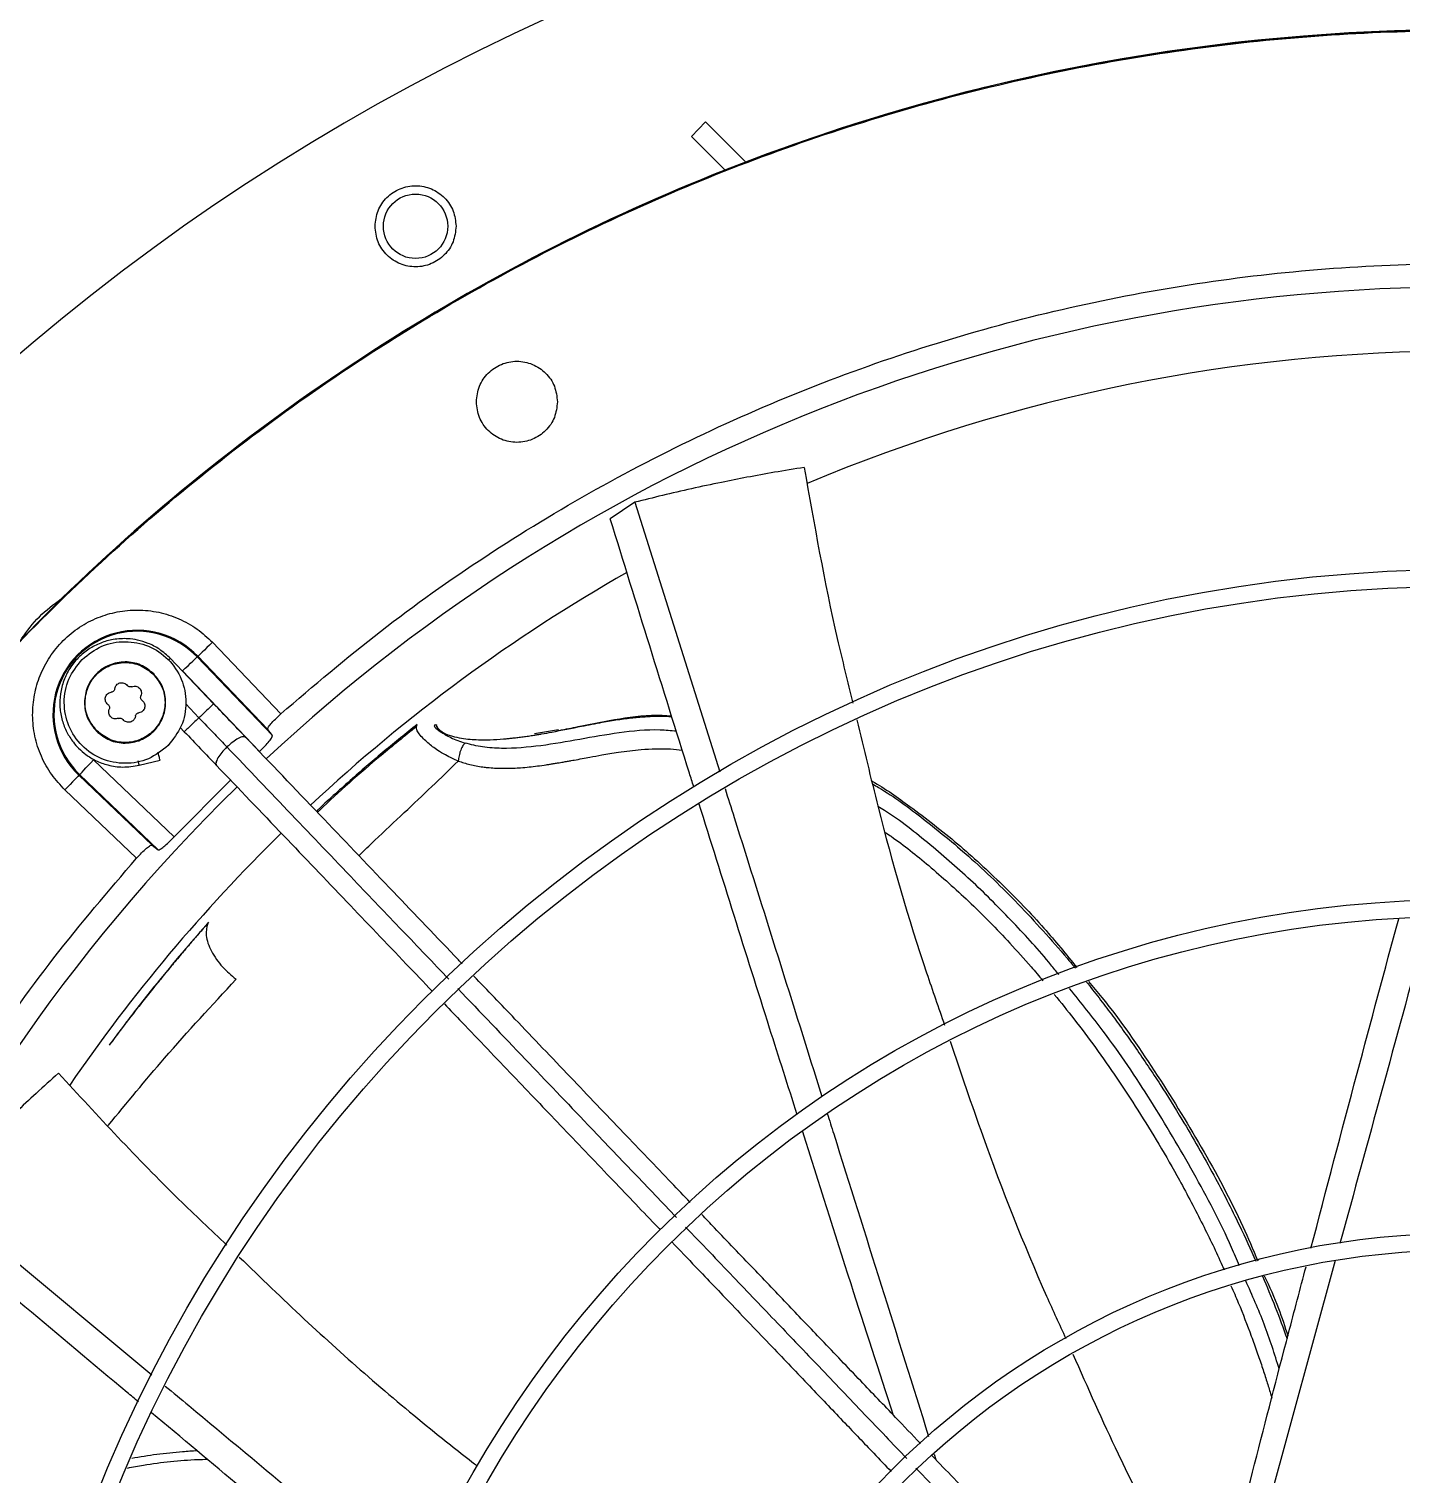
# Model space of a CAD drawing. Header units: inches. Extents: x 1229 to 1453, y -1023 to -720.
# Drawn here: x 1245.82 to 1253.81, y -741.96 to -733.54 of the extents above; entities that cross this region are included whole.
import ezdxf

# ---------------------------------------------------------------- set-up
doc = ezdxf.new("R2010")
doc.units = ezdxf.units.IN
doc.header["$MEASUREMENT"] = 0

msp = doc.modelspace()

# ---------------------------------------------------------------- linework, layer by layer
at = {"color": 18, "linetype": 'Continuous', "lineweight": 25, "true_color": 0x000000}
for p, q in [((1249.7606, -734.0827), (1249.6787, -734.1678)), ((1249.9964, -734.3185), (1249.7606, -734.0827)), ((1249.6787, -734.1678), (1249.8761, -734.3652)), ((1249.349, -736.2995), (1249.2065, -736.3962)), ((1249.349, -736.2995), (1249.8443, -737.8699)), ((1246.8882, -737.1153), (1247.2866, -737.532)), ((1246.8948, -737.4727), (1246.6417, -737.2079)), ((1246.7988, -737.2007), (1246.8028, -737.1969)), ((1247.237, -737.6591), (1246.7988, -737.2007)), ((1246.8028, -737.1969), (1247.2101, -737.6229)), ((1247.1615, -737.751), (1246.7135, -737.2823)), ((1246.7332, -737.4746), (1246.8094, -737.5543)), ((1246.7001, -737.6109), (1246.724, -737.6359)), ((1248.1817, -737.6015), (1248.1828, -737.6039)), ((1248.1905, -737.5953), (1248.1819, -737.5973)), ((1248.1905, -737.5953), (1248.1921, -737.5988)), ((1248.1947, -737.6008), (1248.1905, -737.5953)), ((1248.1989, -737.6097), (1248.1978, -737.6062)), ((1247.237, -737.6591), (1247.2101, -737.6229)), ((1248.9039, -737.6243), (1248.764, -737.6491)), ((1246.1954, -737.8004), (1246.6641, -738.2484)), ((1246.4607, -737.8314), (1246.5829, -737.8016)), ((1246.1099, -737.8898), (1246.1138, -737.8858)), ((1246.536, -738.2971), (1246.1099, -737.8898)), ((1246.5722, -738.324), (1246.1138, -737.8858)), ((1246.6641, -738.2484), (1246.994, -737.9185)), ((1246.4451, -738.3736), (1246.0283, -737.9752)), ((1246.536, -738.2971), (1246.5722, -738.324)), ((1245.2702, -740.3306), (1246.534, -741.3824)), ((1253.4308, -740.7173), (1252.9172, -742.5888)), ((1251.0935, -741.8448), (1251.1036, -741.877))]:
    msp.add_line(p, q, dxfattribs=at)
at = {"color": 18, "linetype": 'Continuous', "lineweight": 25, "true_color": 0x000000, "flags": 128}
for points in [[(1246.8882, -737.1153), (1246.8717, -737.131), (1246.8559, -737.1462), (1246.8412, -737.1602), (1246.8284, -737.1725), (1246.8177, -737.1826), (1246.8098, -737.1902), (1246.8047, -737.195), (1246.8028, -737.1969)], [(1246.7135, -737.2823), (1246.7299, -737.2666), (1246.7458, -737.2514), (1246.7604, -737.2374), (1246.7733, -737.2251), (1246.7839, -737.2149), (1246.7919, -737.2073), (1246.7969, -737.2025), (1246.7988, -737.2007)], [(1246.1138, -737.8858), (1246.1156, -737.8839), (1246.1204, -737.8788), (1246.128, -737.8709), (1246.1382, -737.8602), (1246.1505, -737.8474), (1246.1645, -737.8327), (1246.1796, -737.8169), (1246.1954, -737.8004)], [(1246.1099, -737.8898), (1246.1081, -737.8917), (1246.1033, -737.8967), (1246.0957, -737.9047), (1246.0855, -737.9153), (1246.0732, -737.9282), (1246.0592, -737.9428), (1246.0441, -737.9587), (1246.0283, -737.9752)]]:
    msp.add_lwpolyline(points, dxfattribs=at)
at = {"color": 18, "linetype": 'Continuous', "lineweight": 25, "true_color": 0x000000}
for centre, radius in [((1254.1739, -745.2608), 11.7126), ((1248.0715, -734.6912), 0.1875), ((1254.1739, -745.2608), 8.5704), ((1254.1739, -745.2608), 8.472), ((1254.1739, -745.2608), 6.6478), ((1254.1739, -745.2608), 6.5493), ((1254.1739, -745.2608), 4.7037), ((1254.1739, -745.2608), 4.6053)]:
    msp.add_circle(centre, radius, dxfattribs=at)
for centre, radius, start, end in [((1254.1739, -745.2608), 12.9331, 103.26667, 166.73333), ((1254.1739, -745.2608), 11.7147, 69.09994, 110.90006), ((1254.1739, -745.2608), 11.7147, 111.53134, 134.20264), ((1254.1739, -745.2608), 10.2157, 90, 133.03686), ((1254.1739, -745.2608), 9.8425, 90, 112.84339), ((1254.1739, -745.2608), 9.8425, 119.66087, 133.01249), ((1246.4486, -737.5355), 0.4901, 43.70945, 226.29055), ((1246.4486, -737.5355), 0.4845, 43.70945, 226.29055), ((1254.1739, -745.2608), 10.2157, 134.36248, 223.03765), ((1254.1739, -745.2608), 9.8425, 134.38828, 145.56385)]:
    msp.add_arc(centre, radius, start, end, dxfattribs=at)
for points, knots in [([(1242.4643, -745.2608), (1242.4692, -745.0053), (1242.4788, -744.4944), (1242.5568, -743.7313), (1242.681, -742.9748), (1242.8553, -742.228), (1243.0778, -741.4942), (1243.3479, -740.7766), (1243.6644, -740.0781), (1244.0259, -739.4019), (1244.4308, -738.7507), (1244.8774, -738.1274), (1245.3639, -737.5347), (1245.8881, -736.975), (1246.4477, -736.4508), (1247.0405, -735.9644), (1247.6637, -735.5177), (1248.3149, -735.1128), (1248.9912, -734.7513), (1249.6896, -734.4349), (1250.4073, -734.1648), (1251.141, -733.9422), (1251.8878, -733.7681), (1252.6444, -733.6432), (1253.4075, -733.568), (1254.1739, -733.5429), (1254.9402, -733.568), (1255.7033, -733.6432), (1256.4599, -733.7681), (1257.2067, -733.9422), (1257.9404, -734.1648), (1258.6581, -734.4349), (1259.3565, -734.7513), (1260.0328, -735.1128), (1260.684, -735.5177), (1261.3073, -735.9644), (1261.9, -736.4508), (1262.4597, -736.975), (1262.9838, -737.5347), (1263.4703, -738.1274), (1263.9169, -738.7507), (1264.3218, -739.4019), (1264.6833, -740.0781), (1264.9998, -740.7766), (1265.2699, -741.4942), (1265.4924, -742.228), (1265.6667, -742.9748), (1265.7909, -743.7313), (1265.8689, -744.4944), (1265.8786, -745.0053), (1265.8834, -745.2608)], [0, 0, 0, 0, 0.020833, 0.041667, 0.0625, 0.083333, 0.104167, 0.125, 0.145833, 0.166667, 0.1875, 0.208333, 0.229167, 0.25, 0.270833, 0.291667, 0.3125, 0.333333, 0.354167, 0.375, 0.395833, 0.416667, 0.4375, 0.458333, 0.479167, 0.5, 0.520833, 0.541667, 0.5625, 0.583333, 0.604167, 0.625, 0.645833, 0.666667, 0.6875, 0.708333, 0.729167, 0.75, 0.770833, 0.791667, 0.8125, 0.833333, 0.854167, 0.875, 0.895833, 0.916667, 0.9375, 0.958333, 0.979167, 1, 1, 1, 1]), ([(1247.8353, -734.6912), (1247.8389, -734.6602), (1247.846, -734.5981), (1247.901, -734.5193), (1247.9796, -734.4668), (1248.073, -734.4488), (1248.1661, -734.4679), (1248.2438, -734.5212), (1248.2974, -734.5997), (1248.3043, -734.6608), (1248.3077, -734.6912)], [0, 0, 0, 0, 0.12549, 0.250963, 0.37643, 0.501906, 0.627391, 0.752883, 0.877236, 1, 1, 1, 1]), ([(1248.3077, -734.6912), (1248.3042, -734.722), (1248.2971, -734.7836), (1248.243, -734.862), (1248.1655, -734.9146), (1248.0732, -734.9335), (1247.9804, -734.9158), (1247.9017, -734.8638), (1247.8461, -734.7849), (1247.8389, -734.7224), (1247.8353, -734.6912)], [0, 0, 0, 0, 0.124578, 0.248876, 0.373374, 0.497753, 0.6221, 0.747517, 0.87376, 1, 1, 1, 1]), ([(1247.2866, -737.532), (1247.4776, -737.3689), (1247.8597, -737.0425), (1248.476, -736.6075), (1249.1199, -736.2154), (1249.7912, -735.872), (1250.4856, -735.5781), (1251.1995, -735.3355), (1251.9292, -735.1455), (1252.6708, -735.009), (1253.4203, -734.9269), (1254.1739, -734.8994), (1254.9274, -734.9269), (1255.6769, -735.009), (1256.4185, -735.1455), (1257.1482, -735.3355), (1257.8621, -735.5781), (1258.5565, -735.872), (1259.2278, -736.2154), (1259.8717, -736.6075), (1260.488, -737.0425), (1260.8701, -737.3689), (1261.0611, -737.532)], [0, 0, 0, 0, 0.0499999, 0.0999999, 0.1499999, 0.1999999, 0.25, 0.3, 0.35, 0.4000001, 0.4500001, 0.4999999, 0.55, 0.5999999, 0.65, 0.7, 0.75, 0.8000001, 0.85, 0.9, 0.95, 1, 1, 1, 1]), ([(1248.4258, -735.7141), (1248.4294, -735.6831), (1248.4365, -735.6213), (1248.4911, -735.5427), (1248.5692, -735.4901), (1248.662, -735.4717), (1248.7549, -735.4901), (1248.833, -735.5427), (1248.8876, -735.6213), (1248.8947, -735.6831), (1248.8983, -735.7141)], [0, 0, 0, 0, 0.124999, 0.249998, 0.374999, 0.499998, 0.624998, 0.749999, 0.875001, 1, 1, 1, 1]), ([(1248.8983, -735.7141), (1248.8947, -735.745), (1248.8876, -735.8068), (1248.833, -735.8854), (1248.7549, -735.938), (1248.662, -735.9564), (1248.5692, -735.938), (1248.4911, -735.8854), (1248.4365, -735.8068), (1248.4294, -735.745), (1248.4258, -735.7141)], [0, 0, 0, 0, 0.125, 0.250001, 0.375002, 0.500002, 0.625001, 0.750002, 0.875, 1, 1, 1, 1]), ([(1250.336, -736.0963), (1250.2784, -736.1056), (1250.167, -736.1235), (1250.0065, -736.1528), (1249.8449, -736.1846), (1249.6807, -736.2198), (1249.5122, -736.2586), (1249.4027, -736.2861), (1249.349, -736.2995)], [0, 0, 0, 0, 0.173712, 0.335419, 0.485077, 0.663267, 0.834917, 1, 1, 1, 1]), ([(1250.336, -736.0963), (1250.3948, -736.4301), (1250.476, -736.8908), (1250.589, -737.3444), (1250.6201, -737.4695)], [0, 0, 0, 0, 0.724342, 1, 1, 1, 1]), ([(1249.6925, -737.9565), (1249.6841, -737.93), (1249.5202, -737.4091), (1249.3593, -736.8894), (1249.2065, -736.3962)], [0, 0, 0, 0, 0.05081, 1, 1, 1, 1]), ([(1245.7758, -737.0933), (1245.8084, -737.049), (1245.8735, -736.9604), (1245.9621, -736.8953), (1246.0064, -736.8628)], [0, 0, 0, 0, 0.500003, 1, 1, 1, 1]), ([(1246.0283, -737.9752), (1246.0014, -737.9463), (1245.9466, -737.8877), (1245.8876, -737.7803), (1245.8495, -737.6628), (1245.8364, -737.5406), (1245.8474, -737.4205), (1245.8813, -737.3056), (1245.9376, -737.1982), (1246.0155, -737.1025), (1246.1112, -737.0245), (1246.2186, -736.9683), (1246.3336, -736.9344), (1246.4536, -736.9233), (1246.5759, -736.9364), (1246.6934, -736.9745), (1246.8007, -737.0335), (1246.8594, -737.0883), (1246.8882, -737.1153)], [0, 0, 0, 0, 0.060995, 0.12406, 0.187993, 0.25149, 0.313296, 0.373713, 0.436212, 0.499999, 0.563786, 0.626287, 0.686703, 0.74851, 0.812006, 0.875939, 0.939004, 1, 1, 1, 1]), ([(1246.6432, -737.2095), (1246.6227, -737.1906), (1246.5838, -737.1548), (1246.5169, -737.1205), (1246.4543, -737.1011), (1246.3858, -737.0918), (1246.3127, -737.0958), (1246.2353, -737.1172), (1246.1658, -737.1531), (1246.1044, -737.2033), (1246.0548, -737.2658), (1246.0194, -737.3372), (1245.9998, -737.4146), (1245.9969, -737.4938), (1246.0103, -737.5697), (1246.033, -737.6274), (1246.0568, -737.669), (1246.0793, -737.7009), (1246.1099, -737.7355), (1246.1526, -737.7723), (1246.2096, -737.807), (1246.2817, -737.8335), (1246.3687, -737.8466), (1246.4294, -737.8366), (1246.4614, -737.8313)], [0, 0, 0, 0, 0.053383, 0.100934, 0.142644, 0.178506, 0.233213, 0.281771, 0.331518, 0.382116, 0.432747, 0.483379, 0.534011, 0.584642, 0.634227, 0.680758, 0.70288, 0.726043, 0.755417, 0.791315, 0.83373, 0.882657, 0.938083, 1, 1, 1, 1]), ([(1246.1284, -737.2154), (1246.165, -737.1863), (1246.2381, -737.1283), (1246.3794, -737.1028), (1246.518, -737.1299), (1246.6361, -737.2088), (1246.715, -737.3269), (1246.7421, -737.4655), (1246.7166, -737.6068), (1246.6586, -737.6799), (1246.6295, -737.7165)], [0, 0, 0, 0, 0.125, 0.250002, 0.374999, 0.500003, 0.625001, 0.750001, 0.875002, 1, 1, 1, 1]), ([(1246.6295, -737.7165), (1246.593, -737.7455), (1246.5198, -737.8035), (1246.3785, -737.829), (1246.24, -737.8019), (1246.1219, -737.723), (1246.043, -737.6049), (1246.0159, -737.4664), (1246.0413, -737.325), (1246.0994, -737.2519), (1246.1284, -737.2154)], [0, 0, 0, 0, 0.125003, 0.25, 0.375001, 0.5, 0.625, 0.75, 0.875, 1, 1, 1, 1]), ([(1246.546, -737.2989), (1246.5216, -737.2795), (1246.4729, -737.2408), (1246.3787, -737.2239), (1246.2863, -737.2419), (1246.2076, -737.2945), (1246.155, -737.3732), (1246.1369, -737.4656), (1246.1539, -737.5598), (1246.1926, -737.6086), (1246.2119, -737.633)], [0, 0, 0, 0, 0.125001, 0.25, 0.374998, 0.499999, 0.625, 0.75, 0.874998, 1, 1, 1, 1]), ([(1246.2144, -737.6305), (1246.1953, -737.6065), (1246.1572, -737.5585), (1246.1404, -737.4656), (1246.1582, -737.3746), (1246.2101, -737.297), (1246.2877, -737.2452), (1246.3787, -737.2274), (1246.4715, -737.2441), (1246.5196, -737.2823), (1246.5436, -737.3013)], [0, 0, 0, 0, 0.125001, 0.25, 0.375, 0.500001, 0.625002, 0.75, 0.874998, 1, 1, 1, 1]), ([(1246.6432, -737.2095), (1246.6427, -737.21), (1246.642, -737.2106), (1246.634, -737.2183), (1246.6325, -737.2198)], [0, 0, 0, 0, 0.8129995, 1, 1, 1, 1]), ([(1246.2119, -737.633), (1246.2363, -737.6523), (1246.2851, -737.691), (1246.3793, -737.708), (1246.4717, -737.6899), (1246.5504, -737.6373), (1246.603, -737.5586), (1246.621, -737.4662), (1246.6041, -737.372), (1246.5654, -737.3233), (1246.546, -737.2989)], [0, 0, 0, 0, 0.125002, 0.250001, 0.375001, 0.500003, 0.625002, 0.750001, 0.875002, 1, 1, 1, 1]), ([(1246.5436, -737.3013), (1246.5626, -737.3253), (1246.6008, -737.3734), (1246.6175, -737.4662), (1246.5997, -737.5572), (1246.5479, -737.6348), (1246.4703, -737.6867), (1246.3793, -737.7045), (1246.2864, -737.6877), (1246.2384, -737.6496), (1246.2144, -737.6305)], [0, 0, 0, 0, 0.124998, 0.249999, 0.375, 0.499999, 0.625001, 0.749999, 0.874998, 1, 1, 1, 1]), ([(1246.3189, -737.3855), (1246.3198, -737.3813), (1246.3216, -737.3735), (1246.3285, -737.3635), (1246.3374, -737.356), (1246.3483, -737.3513), (1246.36, -737.3499), (1246.3715, -737.352), (1246.3825, -737.3572), (1246.3879, -737.3631), (1246.3908, -737.3662)], [0, 0, 0, 0, 0.136247, 0.254615, 0.379591, 0.500032, 0.620404, 0.745457, 0.863771, 1, 1, 1, 1]), ([(1246.2793, -737.4778), (1246.2761, -737.4749), (1246.2703, -737.4694), (1246.265, -737.4585), (1246.263, -737.447), (1246.2644, -737.4352), (1246.269, -737.4243), (1246.2766, -737.4154), (1246.2866, -737.4085), (1246.2944, -737.4068), (1246.2985, -737.4058)], [0, 0, 0, 0, 0.1362376, 0.2545635, 0.3795718, 0.4999754, 0.620373, 0.7453973, 0.8637372, 1, 1, 1, 1]), ([(1246.3189, -737.3855), (1246.3183, -737.3881), (1246.3171, -737.393), (1246.3124, -737.3994), (1246.3061, -737.4041), (1246.3011, -737.4052), (1246.2985, -737.4058)], [0, 0, 0, 0, 0.256028, 0.499949, 0.743887, 1, 1, 1, 1]), ([(1246.4186, -737.3737), (1246.4161, -737.3744), (1246.4112, -737.3759), (1246.4033, -737.375), (1246.3961, -737.3719), (1246.3926, -737.3681), (1246.3908, -737.3662)], [0, 0, 0, 0, 0.255995, 0.499923, 0.74392, 1, 1, 1, 1]), ([(1246.4186, -737.3737), (1246.4227, -737.3724), (1246.4303, -737.37), (1246.4424, -737.371), (1246.4535, -737.3748), (1246.4595, -737.3799), (1246.4625, -737.3824)], [0, 0, 0, 0, 0.272481, 0.509087, 0.759127, 1, 1, 1, 1]), ([(1246.4625, -737.3824), (1246.465, -737.3854), (1246.4701, -737.3914), (1246.474, -737.4026), (1246.4749, -737.4148), (1246.4725, -737.4224), (1246.4712, -737.4263)], [0, 0, 0, 0, 0.240792, 0.490872, 0.736705, 1, 1, 1, 1]), ([(1246.4787, -737.4541), (1246.4768, -737.4523), (1246.473, -737.4488), (1246.4699, -737.4416), (1246.469, -737.4337), (1246.4705, -737.4288), (1246.4712, -737.4263)], [0, 0, 0, 0, 0.2560842, 0.5001199, 0.7440088, 1, 1, 1, 1]), ([(1246.2793, -737.4778), (1246.2812, -737.4795), (1246.2849, -737.483), (1246.2881, -737.4903), (1246.289, -737.4981), (1246.2875, -737.503), (1246.2867, -737.5055)], [0, 0, 0, 0, 0.256009, 0.500057, 0.745935, 1, 1, 1, 1]), ([(1246.2955, -737.5494), (1246.293, -737.5465), (1246.2879, -737.5405), (1246.284, -737.5293), (1246.2831, -737.5172), (1246.2854, -737.5096), (1246.2867, -737.5055)], [0, 0, 0, 0, 0.240768, 0.490806, 0.727484, 1, 1, 1, 1]), ([(1246.4391, -737.5463), (1246.4397, -737.5438), (1246.4408, -737.5388), (1246.4455, -737.5325), (1246.4518, -737.5278), (1246.4568, -737.5266), (1246.4594, -737.526)], [0, 0, 0, 0, 0.256007, 0.500053, 0.744001, 1, 1, 1, 1]), ([(1246.4787, -737.4541), (1246.4818, -737.4569), (1246.4877, -737.4624), (1246.4929, -737.4733), (1246.495, -737.4849), (1246.4936, -737.4966), (1246.489, -737.5074), (1246.4816, -737.5163), (1246.4716, -737.5232), (1246.4636, -737.5251), (1246.4594, -737.526)], [0, 0, 0, 0, 0.133491, 0.255983, 0.378461, 0.499247, 0.621518, 0.739506, 0.861842, 1, 1, 1, 1]), ([(1246.8948, -737.4727), (1246.8934, -737.474), (1246.8907, -737.4766), (1246.8702, -737.4962), (1246.842, -737.5232), (1246.8203, -737.5439), (1246.8094, -737.5543)], [0, 0, 0, 0, 0.25705, 0.514101, 0.757041, 1, 1, 1, 1]), ([(1247.0823, -737.669), (1247.0516, -737.6368), (1246.9902, -737.5726), (1246.9266, -737.506), (1246.8948, -737.4727)], [0, 0, 0, 0, 0.500006, 1, 1, 1, 1]), ([(1246.3394, -737.5582), (1246.3353, -737.5595), (1246.3277, -737.5618), (1246.3156, -737.5609), (1246.3044, -737.557), (1246.2984, -737.5519), (1246.2955, -737.5494)], [0, 0, 0, 0, 0.272477, 0.509179, 0.759211, 1, 1, 1, 1]), ([(1246.3394, -737.5582), (1246.3419, -737.5574), (1246.3468, -737.5559), (1246.3546, -737.5568), (1246.3619, -737.5599), (1246.3654, -737.5637), (1246.3671, -737.5656)], [0, 0, 0, 0, 0.255861, 0.499798, 0.743814, 1, 1, 1, 1]), ([(1246.4391, -737.5463), (1246.4381, -737.5505), (1246.4364, -737.5583), (1246.4295, -737.5683), (1246.4206, -737.5759), (1246.4097, -737.5805), (1246.3979, -737.5819), (1246.3864, -737.5799), (1246.3755, -737.5746), (1246.37, -737.5688), (1246.3671, -737.5656)], [0, 0, 0, 0, 0.136263, 0.254607, 0.379622, 0.500019, 0.620441, 0.745447, 0.863764, 1, 1, 1, 1]), ([(1246.8094, -737.5543), (1246.7985, -737.5647), (1246.7768, -737.5855), (1246.7486, -737.6125), (1246.7281, -737.632), (1246.7254, -737.6346), (1246.724, -737.6359)], [0, 0, 0, 0, 0.242959, 0.485899, 0.74295, 1, 1, 1, 1]), ([(1246.8094, -737.5543), (1246.8404, -737.5867), (1246.8957, -737.6446), (1246.949, -737.7004), (1246.9725, -737.725)], [0, 0, 0, 0, 0.559901, 1, 1, 1, 1]), ([(1247.2101, -737.6229), (1247.2101, -737.62), (1247.2101, -737.6142), (1247.2269, -737.5916), (1247.2532, -737.5629), (1247.2756, -737.5422), (1247.2866, -737.532)], [0, 0, 0, 0, 0.2528, 0.503596, 0.755769, 1, 1, 1, 1]), ([(1248.0807, -737.5938), (1248.0166, -737.6455), (1247.889, -737.7483), (1247.6982, -737.9132), (1247.5666, -738.0303), (1247.4984, -738.0953), (1247.4939, -738.0996)], [0, 0, 0, 0, 0.318639, 0.634837, 0.975451, 1, 1, 1, 1]), ([(1248.0782, -737.6051), (1248.0085, -737.6615), (1247.811, -737.8212), (1247.6205, -737.9891), (1247.5037, -738.1024), (1247.5, -738.1061)], [0, 0, 0, 0, 0.346001, 0.979135, 1, 1, 1, 1]), ([(1248.3206, -737.807), (1248.3089, -737.8022), (1248.2828, -737.7914), (1248.2422, -737.7705), (1248.2037, -737.7471), (1248.1702, -737.7233), (1248.1422, -737.7008), (1248.1147, -737.6753), (1248.0917, -737.6487), (1248.0714, -737.6156), (1248.077, -737.6024), (1248.0807, -737.5938)], [0, 0, 0, 0, 0.072118, 0.161212, 0.268564, 0.350731, 0.434564, 0.526811, 0.651246, 0.771788, 1, 1, 1, 1]), ([(1248.1819, -737.5973), (1248.1803, -737.6003), (1248.1769, -737.6066), (1248.2143, -737.6357), (1248.2733, -737.6714), (1248.3311, -737.6922), (1248.3598, -737.7026)], [0, 0, 0, 0, 0.2444642, 0.494333, 0.747918, 1, 1, 1, 1]), ([(1248.1921, -737.5988), (1248.1933, -737.6016), (1248.1961, -737.6082), (1248.2032, -737.6177), (1248.2126, -737.6271), (1248.2249, -737.6365), (1248.2405, -737.6455), (1248.2615, -737.6547), (1248.2923, -737.6648), (1248.3355, -737.6741), (1248.3871, -737.6804), (1248.4432, -737.6835), (1248.5079, -737.6832), (1248.5644, -737.6799), (1248.6054, -737.6763), (1248.629, -737.674), (1248.655, -737.6711), (1248.6833, -737.6676), (1248.7139, -737.6635), (1248.7402, -737.6597), (1248.7562, -737.6571), (1248.7614, -737.6563)], [0, 0, 0, 0, 0.033315, 0.077244, 0.117868, 0.155197, 0.207184, 0.251243, 0.307447, 0.399331, 0.480522, 0.550918, 0.648324, 0.755952, 0.785192, 0.817612, 0.853191, 0.891933, 0.933819, 0.978842, 1, 1, 1, 1]), ([(1248.1962, -737.6099), (1248.1963, -737.6093), (1248.1965, -737.6074), (1248.1961, -737.6042), (1248.1951, -737.6019), (1248.1947, -737.6008)], [0, 0, 0, 0, 0.20149, 0.604829, 1, 1, 1, 1]), ([(1248.7614, -737.6563), (1248.7679, -737.6553), (1248.7755, -737.6541), (1248.7905, -737.6516), (1248.8188, -737.6468), (1248.9041, -737.6314), (1249.0216, -737.6075), (1249.1494, -737.5823), (1249.2489, -737.5654), (1249.3356, -737.554), (1249.4182, -737.5475), (1249.494, -737.5443), (1249.5425, -737.5463), (1249.5648, -737.5473)], [0, 0, 0, 0, 0.024178, 0.028049, 0.055513, 0.129154, 0.346201, 0.499684, 0.61393, 0.72199, 0.823774, 0.919167, 1, 1, 1, 1]), ([(1248.9091, -737.6283), (1248.9458, -737.621), (1249.0642, -737.5975), (1249.26, -737.5577), (1249.4429, -737.5348), (1249.5455, -737.5423), (1249.5637, -737.5436)], [0, 0, 0, 0, 0.168802, 0.544279, 0.919273, 1, 1, 1, 1]), ([(1250.6437, -737.5668), (1250.6838, -737.7366), (1250.8011, -738.2328), (1250.9729, -738.8262), (1251.1189, -739.244), (1251.1542, -739.3451)], [0, 0, 0, 0, 0.28266, 0.826287, 1, 1, 1, 1]), ([(1246.724, -737.6359), (1246.7558, -737.6692), (1246.8194, -737.7358), (1246.8808, -737.8), (1246.9115, -737.8322)], [0, 0, 0, 0, 0.499999, 1, 1, 1, 1]), ([(1247.0823, -737.669), (1247.0776, -737.6668), (1247.0683, -737.6625), (1247.0398, -737.6736), (1247.0061, -737.6949), (1246.9837, -737.7149), (1246.9725, -737.725)], [0, 0, 0, 0, 0.257058, 0.514107, 0.757049, 1, 1, 1, 1]), ([(1248.3434, -738.9887), (1248.3285, -738.973), (1248.1863, -738.8242), (1247.9092, -738.5343), (1247.5033, -738.1095), (1247.2257, -737.819), (1247.0823, -737.669)], [0, 0, 0, 0, 0.0352577, 0.3351166, 0.6565898, 1, 1, 1, 1]), ([(1247.1615, -737.751), (1247.1723, -737.7406), (1247.1943, -737.7194), (1247.2204, -737.6904), (1247.237, -737.6678), (1247.237, -737.662), (1247.237, -737.6591)], [0, 0, 0, 0, 0.24479, 0.49675, 0.747377, 1, 1, 1, 1]), ([(1249.5916, -737.6333), (1249.5598, -737.6304), (1249.4468, -737.6201), (1249.2587, -737.6403), (1249.0307, -737.68), (1248.8044, -737.7207), (1248.6121, -737.7373), (1248.462, -737.7278), (1248.3936, -737.711), (1248.3598, -737.7026)], [0, 0, 0, 0, 0.075662, 0.269154, 0.458274, 0.643608, 0.824697, 0.91344, 1, 1, 1, 1]), ([(1246.5825, -737.8002), (1246.5826, -737.8006), (1246.583, -737.8022), (1246.5803, -737.7912), (1246.5763, -737.7747), (1246.5726, -737.7595), (1246.5715, -737.7552)], [0, 0, 0, 0, 0.12422, 0.489439, 0.854969, 1, 1, 1, 1]), ([(1246.9725, -737.725), (1246.9619, -737.7357), (1246.9409, -737.7572), (1246.9181, -737.7899), (1246.9057, -737.8179), (1246.9096, -737.8274), (1246.9115, -737.8322)], [0, 0, 0, 0, 0.242952, 0.485907, 0.742953, 1, 1, 1, 1]), ([(1246.9725, -737.725), (1247.0978, -737.8562), (1247.3444, -738.1142), (1247.6854, -738.471), (1247.991, -738.7908), (1248.175, -738.9833), (1248.2655, -739.078)], [0, 0, 0, 0, 0.2929623, 0.5760353, 0.791578, 1, 1, 1, 1]), ([(1248.3598, -737.7026), (1248.3579, -737.7043), (1248.3538, -737.7076), (1248.3474, -737.7165), (1248.3408, -737.7285), (1248.3345, -737.7432), (1248.3291, -737.7596), (1248.3249, -737.7764), (1248.3219, -737.7925), (1248.321, -737.8023), (1248.3206, -737.807)], [0, 0, 0, 0, 0.11497, 0.238129, 0.367414, 0.500001, 0.632582, 0.761866, 0.885028, 1, 1, 1, 1]), ([(1248.3206, -737.807), (1248.3314, -737.8107), (1248.3535, -737.8182), (1248.3883, -737.8275), (1248.4253, -737.8355), (1248.4596, -737.841), (1248.4954, -737.8452), (1248.5349, -737.8482), (1248.5811, -737.8496), (1248.6286, -737.8489), (1248.6621, -737.8472), (1248.6973, -737.8447), (1248.733, -737.8416), (1248.7832, -737.8357), (1248.8228, -737.8302), (1248.8537, -737.8255), (1248.8758, -737.822), (1248.9017, -737.8178), (1248.9294, -737.8131), (1248.9559, -737.8085), (1248.9775, -737.8046), (1249.0211, -737.7967), (1249.0804, -737.7856), (1249.1493, -737.7729), (1249.2047, -737.7633), (1249.259, -737.7546), (1249.3198, -737.7462), (1249.42, -737.7367), (1249.5222, -737.7321), (1249.6028, -737.7407), (1249.6258, -737.7432)], [0, 0, 0, 0, 0.025785, 0.052727, 0.080786, 0.109924, 0.129924, 0.1608, 0.197706, 0.232206, 0.266166, 0.272393, 0.310722, 0.346204, 0.385638, 0.401029, 0.416926, 0.436304, 0.460566, 0.481044, 0.497759, 0.510725, 0.582603, 0.63673, 0.673365, 0.71337, 0.765071, 0.816862, 0.947641, 1, 1, 1, 1]), ([(1246.4614, -737.8313), (1246.4611, -737.8299), (1246.4605, -737.8277), (1246.4566, -737.8117), (1246.455, -737.8051)], [0, 0, 0, 0, 0.588456, 1, 1, 1, 1]), ([(1246.9115, -737.8322), (1247.0416, -737.9683), (1247.2937, -738.2321), (1247.6627, -738.6183), (1247.9523, -738.9213), (1248.1194, -739.0961), (1248.1703, -739.1494)], [0, 0, 0, 0, 0.312118, 0.605076, 0.87964, 1, 1, 1, 1]), ([(1247.7414, -738.3587), (1247.7726, -738.3286), (1247.8602, -738.2443), (1248.0024, -738.1106), (1248.1648, -737.9572), (1248.2691, -737.8566), (1248.3206, -737.807)], [0, 0, 0, 0, 0.162251, 0.4551, 0.731116, 1, 1, 1, 1]), ([(1250.7301, -737.9233), (1250.7308, -737.9237), (1250.8081, -737.9671), (1250.9771, -738.0872), (1251.2328, -738.2852), (1251.4917, -738.5249), (1251.726, -738.7647), (1251.8626, -738.9332), (1251.9255, -739.0108)], [0, 0, 0, 0, 0.001397, 0.164079, 0.38097, 0.597871, 0.81478, 1, 1, 1, 1]), ([(1250.7343, -737.9406), (1250.7461, -737.9473), (1250.8503, -738.007), (1251.0384, -738.1473), (1251.3123, -738.3717), (1251.5923, -738.6428), (1251.7908, -738.8645), (1251.8982, -738.9921), (1251.9141, -739.0118), (1251.9162, -739.0144)], [0, 0, 0, 0, 0.025427, 0.224912, 0.436226, 0.686937, 0.95251, 0.993722, 1, 1, 1, 1]), ([(1249.8749, -737.9672), (1249.8926, -738.0233), (1250.0809, -738.6202), (1250.2692, -739.2195), (1250.4398, -739.7624)], [0, 0, 0, 0, 0.09399, 1, 1, 1, 1]), ([(1250.2959, -739.869), (1250.242, -739.7002), (1250.0489, -739.0945), (1249.8595, -738.4896), (1249.7229, -738.0533)], [0, 0, 0, 0, 0.278707, 1, 1, 1, 1]), ([(1251.8191, -739.0514), (1251.8042, -739.0323), (1251.7219, -738.9267), (1251.5554, -738.7473), (1251.3232, -738.5114), (1251.0722, -738.294), (1250.8865, -738.1451), (1250.7789, -738.0792), (1250.7659, -738.0712)], [0, 0, 0, 0, 0.05064, 0.279459, 0.508626, 0.738242, 0.968465, 1, 1, 1, 1]), ([(1246.5722, -738.324), (1246.5751, -738.324), (1246.5809, -738.3239), (1246.6035, -738.3073), (1246.6325, -738.2813), (1246.6536, -738.2593), (1246.6641, -738.2484)], [0, 0, 0, 0, 0.2526221, 0.50325, 0.7552159, 1, 1, 1, 1]), ([(1250.8103, -738.2236), (1250.8211, -738.2309), (1250.9088, -738.2898), (1251.0715, -738.4223), (1251.3044, -738.6285), (1251.5001, -738.8288), (1251.6421, -738.9854), (1251.7042, -739.0595), (1251.7268, -739.0866)], [0, 0, 0, 0, 0.030769, 0.250333, 0.496502, 0.769305, 0.915716, 1, 1, 1, 1]), ([(1246.4451, -738.3736), (1246.4553, -738.3625), (1246.476, -738.3401), (1246.5047, -738.3138), (1246.5272, -738.2971), (1246.5331, -738.2971), (1246.536, -738.2971)], [0, 0, 0, 0, 0.24423, 0.4964, 0.747202, 1, 1, 1, 1]), ([(1243.8217, -745.2608), (1243.8269, -745.0096), (1243.8375, -744.5073), (1243.9228, -743.7577), (1244.0584, -743.0162), (1244.2486, -742.2865), (1244.4911, -741.5725), (1244.7851, -740.8782), (1245.1285, -740.2068), (1245.5206, -739.563), (1245.9556, -738.9467), (1246.2819, -738.5646), (1246.4451, -738.3736)], [0, 0, 0, 0, 0.1, 0.2, 0.3, 0.4, 0.5, 0.6, 0.7, 0.8, 0.9, 1, 1, 1, 1]), ([(1246.8604, -738.7535), (1246.8432, -738.7731), (1246.8078, -738.8135), (1246.7539, -738.8761), (1246.6975, -738.9426), (1246.6387, -739.0131), (1246.5776, -739.0875), (1246.5143, -739.166), (1246.4383, -739.2621), (1246.3617, -739.3609), (1246.3082, -739.433), (1246.2866, -739.4621)], [0, 0, 0, 0, 0.084355, 0.174, 0.268934, 0.369158, 0.474677, 0.585497, 0.701621, 0.879807, 1, 1, 1, 1]), ([(1246.8656, -738.7463), (1246.8207, -738.7976), (1246.7226, -738.9097), (1246.5695, -739.0943), (1246.4221, -739.2787), (1246.3294, -739.404), (1246.291, -739.4559)], [0, 0, 0, 0, 0.221762, 0.483786, 0.786055, 1, 1, 1, 1]), ([(1246.8604, -738.7535), (1246.8547, -738.7756), (1246.8461, -738.8095), (1246.8606, -738.868), (1246.8807, -738.915), (1246.9099, -738.962), (1246.9555, -739.0197), (1246.9982, -739.0553), (1247.0258, -739.0784)], [0, 0, 0, 0, 0.248258, 0.379676, 0.512129, 0.642806, 0.769124, 1, 1, 1, 1]), ([(1253.2889, -740.6461), (1253.3784, -740.3054), (1253.5468, -739.664), (1253.7196, -739.025), (1253.8007, -738.7254)], [0, 0, 0, 0, 0.5311191, 1, 1, 1, 1]), ([(1253.9785, -738.7158), (1253.9675, -738.7559), (1253.7946, -739.3893), (1253.6207, -740.0241), (1253.4578, -740.6187)], [0, 0, 0, 0, 0.063354, 1, 1, 1, 1]), ([(1246.2809, -739.93), (1246.3893, -739.7982), (1246.6299, -739.5058), (1246.8854, -739.2299), (1247.0258, -739.0784)], [0, 0, 0, 0, 0.45059, 1, 1, 1, 1]), ([(1249.6713, -740.3782), (1249.635, -740.3402), (1249.5055, -740.2047), (1249.2729, -739.9613), (1248.9688, -739.6431), (1248.678, -739.3387), (1248.491, -739.143), (1248.4112, -739.0596)], [0, 0, 0, 0, 0.085787, 0.306411, 0.551919, 0.808932, 1, 1, 1, 1]), ([(1251.9813, -739.0947), (1251.9836, -739.0976), (1252.0116, -739.132), (1252.0629, -739.1984), (1252.1346, -739.2932), (1252.2028, -739.3869), (1252.296, -739.5187), (1252.4087, -739.6871), (1252.5624, -739.933), (1252.718, -740.2063), (1252.8606, -740.4825), (1252.9369, -740.6517), (1252.9682, -740.7211)], [0, 0, 0, 0, 0.005829, 0.069293, 0.131295, 0.191839, 0.250923, 0.384412, 0.509798, 0.706683, 0.87956, 1, 1, 1, 1]), ([(1251.9921, -739.0906), (1252.0185, -739.1218), (1252.1583, -739.2872), (1252.3798, -739.6098), (1252.6543, -740.0547), (1252.8547, -740.4253), (1252.9507, -740.6515), (1252.979, -740.7182)], [0, 0, 0, 0, 0.063901, 0.337789, 0.611689, 0.885604, 1, 1, 1, 1]), ([(1248.318, -739.133), (1248.4489, -739.27), (1248.7009, -739.5337), (1249.0429, -739.8916), (1249.3368, -740.1991), (1249.5091, -740.3794), (1249.5922, -740.4664)], [0, 0, 0, 0, 0.309779, 0.596485, 0.805334, 1, 1, 1, 1]), ([(1251.7937, -739.1665), (1251.832, -739.214), (1251.914, -739.3157), (1252.0351, -739.4783), (1252.1597, -739.6556), (1252.2833, -739.8433), (1252.4052, -740.0415), (1252.5323, -740.2632), (1252.6554, -740.4991), (1252.7411, -740.6743), (1252.7796, -740.7637), (1252.7832, -740.7721)], [0, 0, 0, 0, 0.096233, 0.206176, 0.320503, 0.439206, 0.562272, 0.689686, 0.845034, 0.985429, 1, 1, 1, 1]), ([(1252.8716, -740.7477), (1252.8566, -740.7121), (1252.779, -740.5268), (1252.608, -740.2048), (1252.3596, -739.7838), (1252.1185, -739.4246), (1251.9492, -739.2146), (1251.8828, -739.1324)], [0, 0, 0, 0, 0.06136, 0.318858, 0.576414, 0.834122, 1, 1, 1, 1]), ([(1248.2396, -739.2219), (1248.2734, -739.2573), (1248.4067, -739.3968), (1248.6318, -739.6324), (1248.9205, -739.9344), (1249.1968, -740.2236), (1249.3911, -740.4269), (1249.4881, -740.5284), (1249.4976, -740.5383)], [0, 0, 0, 0, 0.0812667, 0.320157, 0.5384175, 0.770324, 0.9774942, 1, 1, 1, 1]), ([(1251.1866, -739.4391), (1251.2489, -739.6235), (1251.4184, -740.1254), (1251.6456, -740.7027), (1251.8228, -741.0892), (1251.8603, -741.1709)], [0, 0, 0, 0, 0.314001, 0.854808, 1, 1, 1, 1]), ([(1245.9906, -739.626), (1245.9471, -739.665), (1245.8631, -739.7402), (1245.7439, -739.8516), (1245.6252, -739.9658), (1245.5061, -740.0841), (1245.3852, -740.2079), (1245.308, -740.2902), (1245.2702, -740.3306)], [0, 0, 0, 0, 0.1737124, 0.3354174, 0.4850761, 0.6632663, 0.8349162, 1, 1, 1, 1]), ([(1245.9906, -739.626), (1246.2205, -739.875), (1246.5378, -740.2186), (1246.878, -740.539), (1246.9717, -740.6273)], [0, 0, 0, 0, 0.724584, 1, 1, 1, 1]), ([(1250.4708, -739.8609), (1250.4833, -739.9005), (1250.6802, -740.5263), (1250.8769, -741.1539), (1251.0612, -741.7418)], [0, 0, 0, 0, 0.063243, 1, 1, 1, 1]), ([(1250.8573, -741.6192), (1250.7742, -741.3636), (1250.5953, -740.8133), (1250.4208, -740.2627), (1250.3274, -739.9679)], [0, 0, 0, 0, 0.464546, 1, 1, 1, 1]), ([(1251.0132, -741.7824), (1250.9649, -741.7319), (1250.8491, -741.6106), (1250.6571, -741.4098), (1250.4503, -741.1933), (1250.2418, -740.9752), (1250.0337, -740.7575), (1249.8643, -740.5801), (1249.7641, -740.4753), (1249.7396, -740.4496)], [0, 0, 0, 0, 0.113273, 0.27182, 0.45098, 0.599768, 0.762852, 0.941876, 1, 1, 1, 1]), ([(1246.457, -741.5406), (1246.435, -741.5222), (1246.0148, -741.172), (1245.5977, -740.8212), (1245.2025, -740.4889)], [0, 0, 0, 0, 0.052448, 1, 1, 1, 1]), ([(1249.6455, -740.5221), (1249.7376, -740.6185), (1249.9157, -740.8049), (1250.1749, -741.0761), (1250.4303, -741.3434), (1250.6814, -741.6062), (1250.852, -741.7847), (1250.9339, -741.8704)], [0, 0, 0, 0, 0.2154, 0.416422, 0.604341, 0.810085, 1, 1, 1, 1]), ([(1249.5648, -740.6087), (1249.6111, -740.6571), (1249.7279, -740.7794), (1249.9272, -740.9878), (1250.1527, -741.2238), (1250.3715, -741.4529), (1250.5645, -741.6548), (1250.7191, -741.8165), (1250.8096, -741.9113), (1250.8437, -741.947)], [0, 0, 0, 0, 0.1090567, 0.2754016, 0.4684679, 0.6386179, 0.7884724, 0.9203047, 1, 1, 1, 1]), ([(1247.0445, -740.6968), (1247.17, -740.8179), (1247.5369, -741.1719), (1248.001, -741.5772), (1248.3484, -741.8488), (1248.4316, -741.9138)], [0, 0, 0, 0, 0.283361, 0.828422, 1, 1, 1, 1]), ([(1252.7662, -742.6652), (1252.8956, -742.1568), (1253.058, -741.5189), (1253.2263, -740.8829), (1253.2605, -740.7537)], [0, 0, 0, 0, 0.7968413, 1, 1, 1, 1]), ([(1253.0064, -740.8081), (1253.032, -740.8682), (1253.0832, -740.9886), (1253.1277, -741.1114), (1253.1501, -741.173)], [0, 0, 0, 0, 0.4988732, 1, 1, 1, 1]), ([(1253.0171, -740.8058), (1253.0462, -740.8686), (1253.0992, -740.983), (1253.1371, -741.1028), (1253.1543, -741.1567)], [0, 0, 0, 0, 0.549444, 1, 1, 1, 1]), ([(1252.8229, -740.8641), (1252.8374, -740.8973), (1252.8797, -740.9939), (1252.9292, -741.1229), (1252.974, -741.2469), (1253.0031, -741.332), (1253.0284, -741.4102), (1253.0474, -741.4717), (1253.0577, -741.5072), (1253.0611, -741.5188)], [0, 0, 0, 0, 0.155591, 0.453872, 0.593993, 0.723032, 0.840997, 0.947892, 1, 1, 1, 1]), ([(1253.1045, -741.3501), (1253.077, -741.2624), (1253.0221, -741.0872), (1252.9467, -740.9194), (1252.909, -740.8356)], [0, 0, 0, 0, 0.500505, 1, 1, 1, 1]), ([(1251.9015, -741.2618), (1251.9877, -741.4565), (1252.2109, -741.9601), (1252.4687, -742.447), (1252.6268, -742.7457)], [0, 0, 0, 0, 0.3865725, 1, 1, 1, 1]), ([(1246.6133, -741.4484), (1246.6588, -741.4863), (1247.1415, -741.888), (1247.6254, -742.2916), (1248.0637, -742.6571)], [0, 0, 0, 0, 0.094293, 1, 1, 1, 1]), ([(1247.9967, -742.8217), (1247.8601, -742.7087), (1247.3702, -742.3036), (1246.8838, -741.8971), (1246.5331, -741.604)], [0, 0, 0, 0, 0.278863, 1, 1, 1, 1]), ([(1246.3932, -741.9261), (1246.4243, -741.9203), (1246.5593, -741.8948), (1246.7151, -741.8787), (1246.8395, -741.8753), (1246.8579, -741.8748)], [0, 0, 0, 0, 0.203066, 0.881625, 1, 1, 1, 1]), ([(1246.7989, -741.8256), (1246.7707, -741.8275), (1246.6921, -741.8328), (1246.5646, -741.8462), (1246.4662, -741.862), (1246.4176, -741.8699)], [0, 0, 0, 0, 0.220412, 0.615334, 1, 1, 1, 1]), ([(1252.3681, -743.2002), (1252.3108, -743.1403), (1252.1909, -743.0148), (1252.0135, -742.8292), (1251.8428, -742.6505), (1251.7016, -742.5028), (1251.581, -742.3766), (1251.4692, -742.2596), (1251.3433, -742.1278), (1251.2128, -741.9913), (1251.1242, -741.8985), (1251.0826, -741.8551)], [0, 0, 0, 0, 0.133272, 0.279174, 0.413304, 0.531425, 0.608473, 0.694881, 0.792575, 0.902797, 1, 1, 1, 1]), ([(1250.9876, -741.9266), (1251.0864, -742.03), (1251.2745, -742.2268), (1251.544, -742.5088), (1251.8007, -742.7775), (1252.0452, -743.0333), (1252.2086, -743.2043), (1252.2858, -743.2851)], [0, 0, 0, 0, 0.228868, 0.435815, 0.623227, 0.822027, 1, 1, 1, 1])]:
    msp.add_open_spline(points, degree=3, knots=knots, dxfattribs=at)

doc.saveas('drawing.dxf')
